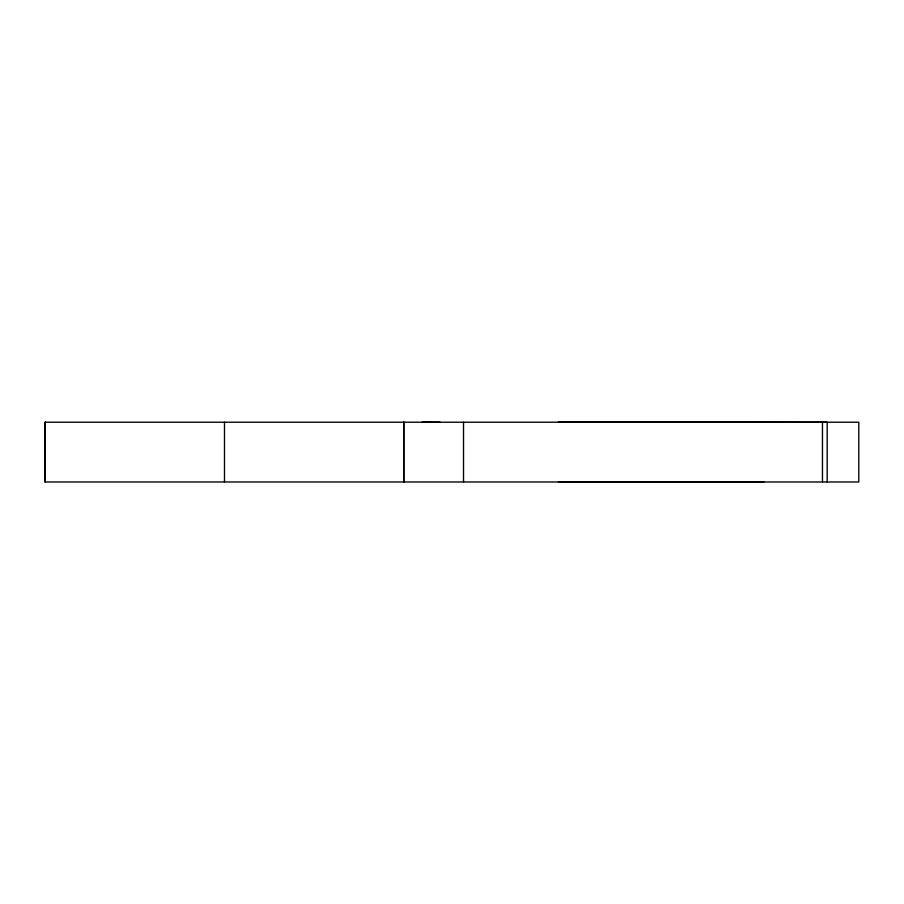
<?xml version="1.0" encoding="UTF-8"?>
<svg xmlns="http://www.w3.org/2000/svg" width="904" height="904" viewBox="0 0 904 904"><rect width="100%" height="100%" fill="white"/><g stroke="black" fill="none" stroke-linecap="round" stroke-linejoin="round"><path stroke-width="1.36" d="M224.486 481.979L224.486 422.213M670.158 422.044L643.252 422.044M422.123 422.168L440.09 422.213M758.072 422.044L763.903 422.078L762.727 422.044M564.254 422.044L558.423 422.021L827.183 422.213L827.183 481.979M758.072 481.809L763.903 481.832L558.423 481.787L564.254 481.809M822.47 422.213L822.47 481.979M463.526 422.213L463.526 481.979M45.211 422.213L45.211 481.979L858.8 481.979L858.8 422.213L45.2 422.213L45.2 481.979L45.2 422.213M403.772 422.213L403.772 481.979L403.772 422.213"/></g></svg>
